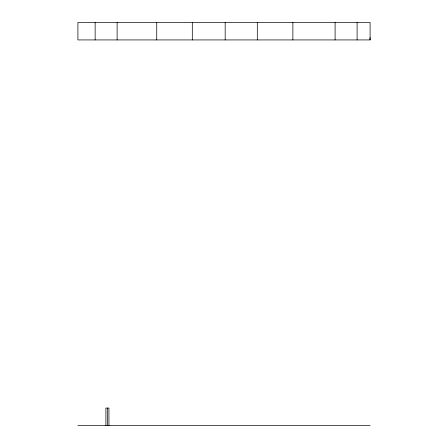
<?xml version="1.0" encoding="UTF-8"?>
<svg xmlns="http://www.w3.org/2000/svg" width="448" height="448" viewBox="0 0 448 448"><rect width="100%" height="100%" fill="white"/><g stroke="black" fill="none" stroke-linecap="round" stroke-linejoin="round"><path stroke-width="0.67" d="M156.744 22.4L156.733 39.928M192.304 39.928L192.304 22.4M335.104 22.4L335.104 39.928M370.087 39.928L77.913 39.928L77.913 22.4L370.087 22.4L370.087 39.928L369.992 37.542M77.913 425.6L370.087 425.6M357.09 22.4L357.09 39.928M292.874 22.4L292.874 39.928M257.303 22.4L257.303 39.928M225.17 22.4L225.17 39.928M117.124 22.4L117.124 39.928M108.942 425.6L108.942 408.072L105.902 408.072L105.902 425.6M107.615 408.072L107.615 425.6M95.138 22.4L95.138 39.928"/></g></svg>
